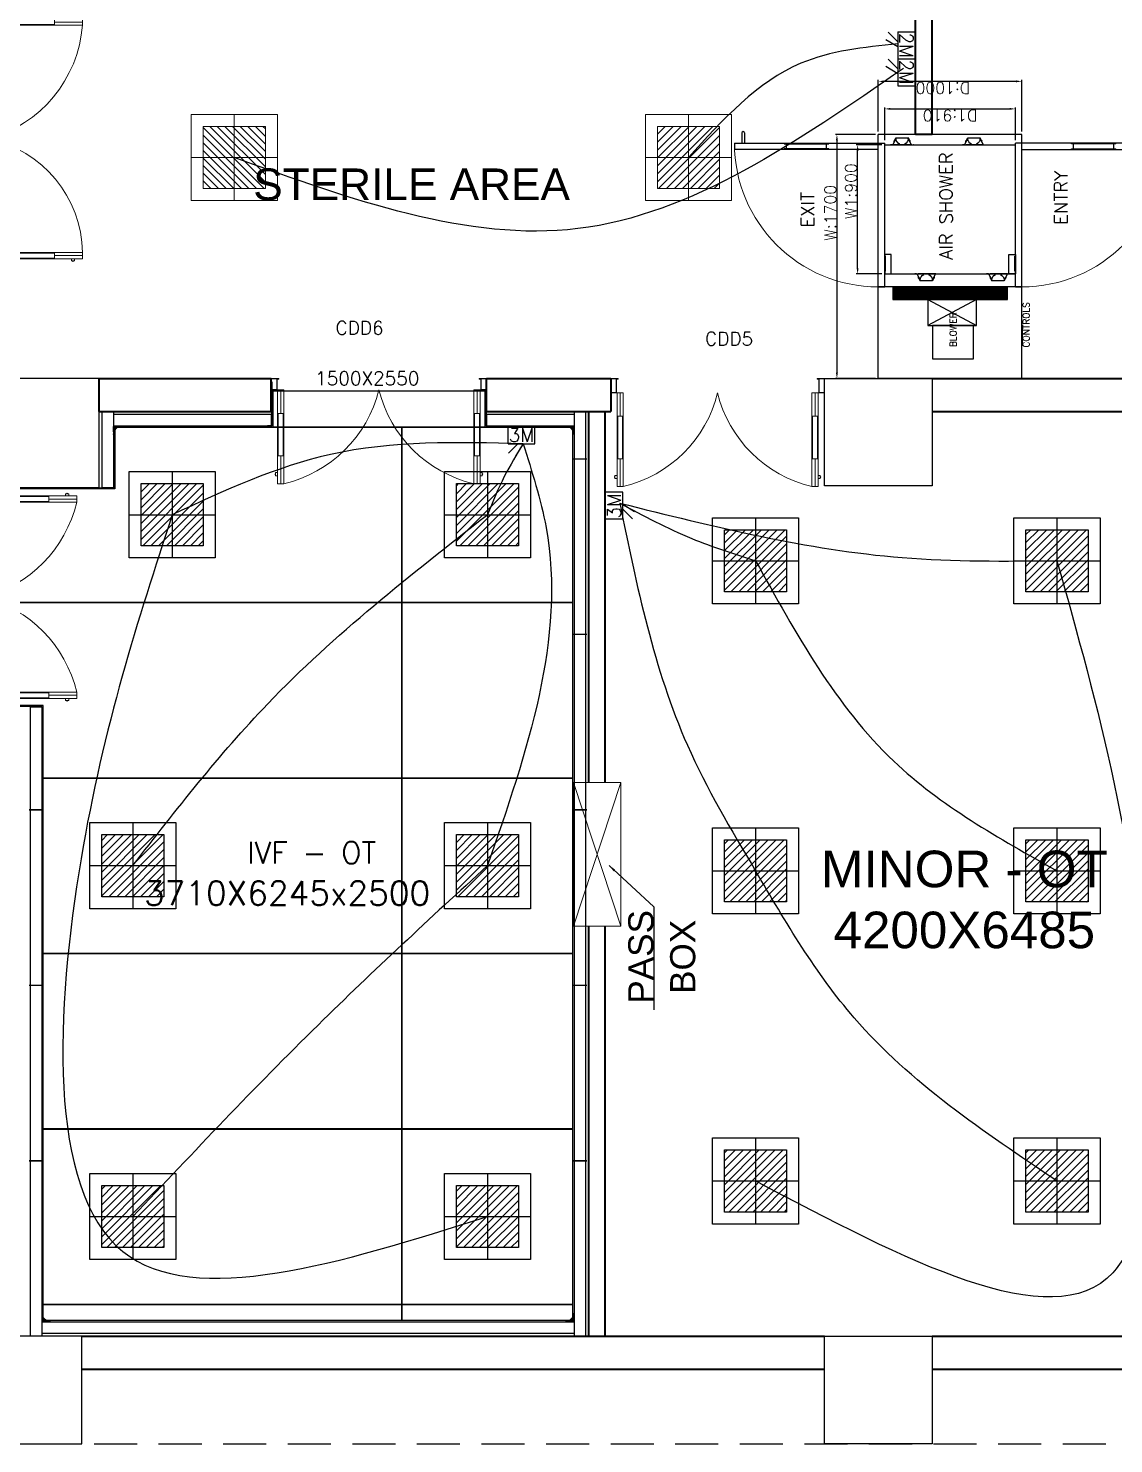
# Model space of a CAD drawing. Extents: x 3550807 to 4078732, y -628171 to -515859.
# Drawn here: x 3613820 to 3621383, y -539154 to -529289 of the extents above; entities that cross this region are included whole.
import ezdxf
from ezdxf.enums import TextEntityAlignment as Align

# ---------------------------------------------------------------- set-up
doc = ezdxf.new("R2010")
doc.units = 0
doc.header["$LTSCALE"] = 6
doc.header["$MEASUREMENT"] = 0
doc.linetypes.add('HIDDEN', pattern=[0.375, 0.25, -0.125])
doc.layers.get('0').update_dxf_attribs({"linetype": 'CONTINUOUS'})
doc.layers.get('Defpoints').update_dxf_attribs({"linetype": 'CONTINUOUS'})
for name, color, linetype, lineweight in [('0 Room description', 6, 'CONTINUOUS', 5), ('0 Room Dimensions', 7, 'CONTINUOUS', 0), ('1200 Door', 144, 'CONTINUOUS', 5), ('Ahlada 50mm Ceiling Panels', 191, 'CONTINUOUS', 0), ('Ahlada Coving', 3, 'CONTINUOUS', 0), ('C-Section', 3, 'CONTINUOUS', 9), ('Double Leaf Door', 4, 'CONTINUOUS', 18), ('ELE-36W EMERGENCY  LED LIGHT', 7, 'CONTINUOUS', 18), ('ELE-36W LED LIGHT', 210, 'CONTINUOUS', 18), ('Partition-80WP', 7, 'CONTINUOUS', 5), ('WALL', 10, 'CONTINUOUS', 35), ('WIN', 151, 'CONTINUOUS', 9)]:
    doc.layers.add(name, color=color, linetype=linetype, lineweight=lineweight)
for name, color, linetype in [('80 mm Wall', 5, 'CONTINUOUS'), ('AIR SHOWER', 7, 'CONTINUOUS'), ('Chajja', 7, 'CONTINUOUS'), ('COL', 5, 'CONTINUOUS'), ('DIM', 7, 'CONTINUOUS'), ('ELE 36W EMERGENCY LIGHT', 5, 'CONTINUOUS'), ('ELE 36W LED LIGHT', 6, 'CONTINUOUS'), ('ELE-2M RAW P.SB', 40, 'CONTINUOUS'), ('ELE-2M UPS P.SB', 3, 'CONTINUOUS'), ('ELE-3M UPS P.SB', 3, 'CONTINUOUS'), ('L -  ANGLE', 3, 'CONTINUOUS')]:
    doc.layers.add(name, color=color, linetype=linetype)
doc.layers.add('ELE-42W EMERGENCY DOWN LIGHT', color=7, linetype='CONTINUOUS', true_color=0x608ec6)
doc.layers.add('ELE-LIGHTING WIRING', color=7, linetype='CONTINUOUS', true_color=0x63d7b6)
doc.styles.add('ARIAL', font='arial.ttf')
doc.styles.add('ROMANS', font='romans.shx')
doc.styles.add('SIMPLEX', font='SIMPLEX')
doc.styles.get("Standard").update_dxf_attribs({"font": 'SIMPLEX'})
doc.dimstyles.new('BIGDFD', dxfattribs={"dimtxt": 8, "dimasz": 4, "dimexe": 1, "dimexo": 2, "dimtad": 1, "dimlfac": 10, "dimtxsty": 'Standard', "dimcen": 2.5, "dimclrd": 5, "dimclre": 3, "dimclrt": 1, "dimadec": 0, "dimazin": 0, "dimtfac": 1, "dimtmove": 0, "dimatfit": 3, "dimfxl": 0, "dimarcsym": 0})
doc.dimstyles.new('BIGDFD$0', dxfattribs={"dimtxt": 8, "dimasz": 4, "dimexe": 1, "dimexo": 2, "dimtad": 1, "dimlfac": 10, "dimtxsty": 'Standard', "dimcen": 2.5, "dimclrd": 5, "dimclre": 3, "dimclrt": 1, "dimadec": 0, "dimazin": 0, "dimtfac": 1, "dimtmove": 0, "dimatfit": 3, "dimfxl": 0, "dimarcsym": 0})
doc.dimstyles.new('TEXT', dxfattribs={"dimscale": 0, "dimtxt": 500, "dimasz": 100, "dimexe": 75, "dimexo": 100, "dimgap": 50, "dimtad": 0, "dimdec": 0, "dimzin": 0, "dimdsep": 46, "dimtxsty": 'ARIAL', "dimblk": 'OBLIQUE', "dimcen": 0.09, "dimdle": 100, "dimclrd": 256, "dimclre": 256, "dimclrt": 6, "dimadec": 0, "dimazin": 0, "dimtfac": 1, "dimtdec": 0, "dimtofl": 0, "dimtmove": 2, "dimatfit": 3, "dimfxl": 0, "dimfrac": 2, "dimtolj": 1, "dimtzin": 0, "dimarcsym": 0})

# ---------------------------------------------------------------- blocks, each defined once
blk = doc.blocks.new('_Oblique')
at = {"color": 0, "linetype": 'ByBlock', "lineweight": -2}
blk.add_line((-0.5, -0.5), (0.5, 0.5), dxfattribs=at)
blk = doc.blocks.new('1500x80')
at = {"layer": 'Double Leaf Door'}
for points in [[(99336.2, -25417.9), (99341.1, -25417.9), (99341.1, -25121.4), (99336.2, -25121.4)], [(99379.8, -25121.4), (99374.8, -25121.4), (99374.8, -25417.9), (99379.8, -25417.9)], [(100704.2, -25121.4), (100709.2, -25121.4), (100709.2, -25417.9), (100704.2, -25417.9)], [(100747.8, -25417.9), (100742.9, -25417.9), (100742.9, -25121.4), (100747.8, -25121.4)]]:
    blk.add_hatch(color=6, dxfattribs=at).paths.add_polyline_path(points)
at = {"layer": 'Double Leaf Door', "color": 8}
for p, q in [((99336.2, -25581.8), (99336.2, -24927.6)), ((99336.2, -24927.6), (99379.8, -24927.6)), ((99358, -25121.4), (99358, -24927.6)), ((99379.8, -24927.6), (99379.8, -25581.8)), ((100747.8, -24927.6), (100704.2, -24927.6)), ((100704.2, -24927.6), (100704.2, -25581.8)), ((100726, -25121.4), (100726, -24927.6)), ((100747.8, -25581.8), (100747.8, -24927.6)), ((99321.8, -24985.1), (99321.8, -25003.1)), ((99336.2, -24983.1), (99323.7, -24983.1)), ((99323.7, -25005), (99336.2, -25005)), ((99336.2, -24983.1), (99336.2, -25005)), ((100747.8, -24983.1), (100760.3, -24983.1)), ((100747.8, -24983.1), (100747.8, -25005)), ((100760.3, -25005), (100747.8, -25005)), ((100762.2, -24985.1), (100762.2, -25003.1)), ((99358, -25581.8), (99358, -25417.9)), ((100726, -25581.8), (100726, -25417.9)), ((99292, -25581.8), (99292, -25661.8)), ((99332.2, -25581.8), (99292, -25581.8)), ((99294, -25583.8), (99294, -25659.8)), ((99330.2, -25583.8), (99294, -25583.8)), ((99330.2, -25658.9), (99330.2, -25583.8)), ((99332.2, -25656.9), (99332.2, -25581.8)), ((99379.8, -25581.8), (99336.2, -25581.8)), ((100704.2, -25581.8), (100747.8, -25581.8)), ((100751.8, -25656.9), (100751.8, -25581.8)), ((100751.8, -25581.8), (100792, -25581.8)), ((100753.8, -25658.9), (100753.8, -25583.8)), ((100753.8, -25583.8), (100790, -25583.8)), ((100790, -25583.8), (100790, -25659.8)), ((100792, -25581.8), (100792, -25661.8)), ((99292, -25661.8), (99332.2, -25661.8)), ((99294, -25659.8), (99332.2, -25659.8)), ((99342.1, -25658.9), (99330.2, -25658.9)), ((99344.1, -25656.9), (99332.2, -25656.9)), ((99332.2, -25659.8), (99342.1, -25659.8)), ((99332.2, -25661.8), (99344.1, -25661.8)), ((99342.1, -25659.8), (99342.1, -25658.9)), ((99344.1, -25661.8), (99344.1, -25656.9)), ((100739.9, -25661.8), (100739.9, -25656.9)), ((100739.9, -25656.9), (100751.8, -25656.9)), ((100751.8, -25661.8), (100739.9, -25661.8)), ((100741.9, -25659.8), (100741.9, -25658.9)), ((100741.9, -25658.9), (100753.8, -25658.9)), ((100751.8, -25659.8), (100741.9, -25659.8)), ((100790, -25659.8), (100751.8, -25659.8)), ((100792, -25661.8), (100751.8, -25661.8))]:
    blk.add_line(p, q, dxfattribs=at)
at = {"layer": 'Double Leaf Door', "color": 6}
for p, q in [((99379.8, -25121.4), (99336.2, -25121.4)), ((99336.2, -25121.4), (99336.2, -25417.9)), ((99341.1, -25417.9), (99341.1, -25121.4)), ((99374.8, -25417.9), (99374.8, -25121.4)), ((99379.8, -25417.9), (99379.8, -25121.4)), ((100704.2, -25417.9), (100704.2, -25121.4)), ((100704.2, -25121.4), (100747.8, -25121.4)), ((100709.2, -25417.9), (100709.2, -25121.4)), ((100742.9, -25417.9), (100742.9, -25121.4)), ((100747.8, -25121.4), (100747.8, -25417.9)), ((99336.2, -25417.9), (99379.8, -25417.9)), ((100747.8, -25417.9), (100704.2, -25417.9))]:
    blk.add_line(p, q, dxfattribs=at)
at = {"layer": 'Double Leaf Door', "color": 6, "ltscale": 100}
for p, q in [((99374.8, -25121.4), (99374.8, -25417.9)), ((100709.2, -25121.4), (100709.2, -25417.9))]:
    blk.add_line(p, q, dxfattribs=at)
at = {"layer": 'Double Leaf Door', "color": 6}
for points in [[(99336.2, -25121.4), (99336.2, -25417.9), (99341.1, -25417.9), (99341.1, -25121.4), (99336.2, -25121.4)], [(99379.8, -25121.4), (99379.8, -25417.9), (99374.8, -25417.9), (99374.8, -25121.4), (99379.8, -25121.4)], [(100704.2, -25121.4), (100704.2, -25417.9), (100709.2, -25417.9), (100709.2, -25121.4), (100704.2, -25121.4)], [(100747.8, -25121.4), (100747.8, -25417.9), (100742.9, -25417.9), (100742.9, -25121.4), (100747.8, -25121.4)]]:
    blk.add_lwpolyline(points, dxfattribs=at)
at = {"layer": 'Double Leaf Door', "ltscale": 5000}
for points in [[(99336.2, -25121.4), (99336.2, -25417.9), (99341.1, -25417.9), (99341.1, -25121.4), (99336.2, -25121.4)], [(100747.8, -25121.4), (100747.8, -25417.9), (100742.9, -25417.9), (100742.9, -25121.4), (100747.8, -25121.4)]]:
    blk.add_lwpolyline(points, dxfattribs=at)
at = {"layer": 'Double Leaf Door', "color": 8}
for centre, radius, start, end in [((99175.8, -25796.3), 892.3, 13.90597, 76.78637), ((100908.2, -25796.3), 892.3, 103.21363, 166.09403), ((99321.8, -24994.1), 3.72, 90, 270), ((99323.7, -24985.1), 1.98, 90, 180), ((99323.7, -25003.1), 1.98, 180, 270), ((100760.3, -24985.1), 1.98, 0, 90), ((100760.3, -25003.1), 1.98, 270, 0), ((100762.2, -24994.1), 3.72, 270, 90)]:
    blk.add_arc(centre, radius, start, end, dxfattribs=at)
blk = doc.blocks.new('1500x2100x100 DD')
at = {"layer": 'Double Leaf Door'}
for points in [[(49.2, 263.9), (54.1, 263.9), (54.1, 560.4), (49.2, 560.4)], [(92.8, 560.4), (87.8, 560.4), (87.8, 263.9), (92.8, 263.9)], [(1407.2, 560.4), (1412.2, 560.4), (1412.2, 263.9), (1407.2, 263.9)], [(1450.8, 263.9), (1445.9, 263.9), (1445.9, 560.4), (1450.8, 560.4)]]:
    blk.add_hatch(color=6, dxfattribs=at).paths.add_polyline_path(points)
at = {"layer": 'Double Leaf Door', "color": 8}
for p, q in [((34.8, 696.7), (34.8, 678.8)), ((49.2, 698.7), (36.7, 698.7)), ((49.2, 100), (49.2, 754.2)), ((49.2, 754.2), (92.8, 754.2)), ((49.2, 698.7), (49.2, 676.8)), ((71, 560.4), (71, 754.2)), ((92.8, 754.2), (92.8, 100)), ((1450.8, 754.2), (1407.2, 754.2)), ((1407.2, 754.2), (1407.2, 100)), ((1429, 560.4), (1429, 754.2)), ((1450.8, 100), (1450.8, 754.2)), ((1450.8, 698.7), (1463.3, 698.7)), ((1450.8, 698.7), (1450.8, 676.8)), ((1465.2, 696.7), (1465.2, 678.8)), ((36.7, 676.8), (49.2, 676.8)), ((1463.3, 676.8), (1450.8, 676.8)), ((71, 100), (71, 263.9)), ((1429, 100), (1429, 263.9)), ((5, 100), (5, 0)), ((45.2, 100), (5, 100)), ((45.2, 5), (45.2, 100)), ((92.8, 100), (49.2, 100)), ((1407.2, 100), (1450.8, 100)), ((1454.8, 5), (1454.8, 100)), ((1454.8, 100), (1495, 100)), ((1495, 100), (1495, 0)), ((5, 0), (45.2, 0)), ((7, 98), (7, 2)), ((43.2, 98), (7, 98)), ((7, 2), (45.2, 2)), ((43.2, 3), (43.2, 98)), ((55.1, 3), (43.2, 3)), ((57.1, 5), (45.2, 5)), ((45.2, 2), (55.1, 2)), ((45.2, 0), (57.1, 0)), ((55.1, 2), (55.1, 3)), ((57.1, 0), (57.1, 5)), ((1442.9, 0), (1442.9, 5)), ((1442.9, 5), (1454.8, 5)), ((1454.8, 0), (1442.9, 0)), ((1444.9, 2), (1444.9, 3)), ((1444.9, 3), (1456.8, 3)), ((1454.8, 2), (1444.9, 2)), ((1493, 2), (1454.8, 2)), ((1495, 0), (1454.8, 0)), ((1456.8, 3), (1456.8, 98)), ((1456.8, 98), (1493, 98)), ((1493, 98), (1493, 2))]:
    blk.add_line(p, q, dxfattribs=at)
at = {"layer": 'Double Leaf Door', "color": 6}
for p, q in [((92.8, 560.4), (49.2, 560.4)), ((49.2, 560.4), (49.2, 263.9)), ((54.1, 263.9), (54.1, 560.4)), ((87.8, 263.9), (87.8, 560.4)), ((92.8, 263.9), (92.8, 560.4)), ((1407.2, 263.9), (1407.2, 560.4)), ((1407.2, 560.4), (1450.8, 560.4)), ((1412.2, 263.9), (1412.2, 560.4)), ((1445.9, 263.9), (1445.9, 560.4)), ((1450.8, 560.4), (1450.8, 263.9)), ((49.2, 263.9), (92.8, 263.9)), ((1450.8, 263.9), (1407.2, 263.9))]:
    blk.add_line(p, q, dxfattribs=at)
at = {"layer": 'Double Leaf Door', "color": 6, "ltscale": 100}
for p, q in [((87.8, 560.4), (87.8, 263.9)), ((1412.2, 560.4), (1412.2, 263.9))]:
    blk.add_line(p, q, dxfattribs=at)
at = {"layer": 'Double Leaf Door', "color": 6}
for points in [[(49.2, 560.4), (49.2, 263.9), (54.1, 263.9), (54.1, 560.4), (49.2, 560.4)], [(92.8, 560.4), (92.8, 263.9), (87.8, 263.9), (87.8, 560.4), (92.8, 560.4)], [(1407.2, 560.4), (1407.2, 263.9), (1412.2, 263.9), (1412.2, 560.4), (1407.2, 560.4)], [(1450.8, 560.4), (1450.8, 263.9), (1445.9, 263.9), (1445.9, 560.4), (1450.8, 560.4)]]:
    blk.add_lwpolyline(points, dxfattribs=at)
at = {"layer": 'Double Leaf Door', "ltscale": 5000}
for points in [[(49.2, 560.4), (49.2, 263.9), (54.1, 263.9), (54.1, 560.4), (49.2, 560.4)], [(1450.8, 560.4), (1450.8, 263.9), (1445.9, 263.9), (1445.9, 560.4), (1450.8, 560.4)]]:
    blk.add_lwpolyline(points, dxfattribs=at)
at = {"layer": 'Double Leaf Door', "color": 8}
for centre, radius, start, end in [((34.8, 687.7), 3.72, 90, 270), ((36.7, 696.7), 1.98, 90, 180), ((-111.3, -108), 886, 13.57447, 76.68363), ((1611.3, -108), 886, 103.31637, 166.42553), ((1463.3, 696.7), 1.98, 0, 90), ((1465.2, 687.7), 3.72, 270, 90), ((36.7, 678.8), 1.98, 180, 270), ((1463.3, 678.8), 1.98, 270, 0)]:
    blk.add_arc(centre, radius, start, end, dxfattribs=at)
blk = doc.blocks.new('1800x100')
at = {"layer": 'Double Leaf Door'}
for points in [[(101627.9, -31394.5), (101632.8, -31394.5), (101632.8, -31098), (101627.9, -31098)], [(101671.5, -31098), (101666.6, -31098), (101666.6, -31394.5), (101671.5, -31394.5)], [(103255.9, -31098), (103260.9, -31098), (103260.9, -31394.5), (103255.9, -31394.5)], [(103299.6, -31394.5), (103294.6, -31394.5), (103294.6, -31098), (103299.6, -31098)]]:
    blk.add_hatch(color=6, dxfattribs=at).paths.add_polyline_path(points)
at = {"layer": 'Double Leaf Door', "color": 8}
for p, q in [((101613.5, -30961.8), (101613.5, -30979.7)), ((101627.9, -30959.8), (101615.5, -30959.8)), ((101627.9, -31558.5), (101627.9, -30904.2)), ((101627.9, -30904.2), (101671.5, -30904.2)), ((101627.9, -30959.8), (101627.9, -30981.7)), ((101649.7, -31098), (101649.7, -30904.2)), ((101671.5, -30904.2), (101671.5, -31558.5)), ((103299.6, -30904.2), (103255.9, -30904.2)), ((103255.9, -30904.2), (103255.9, -31558.5)), ((103277.8, -31098), (103277.8, -30904.2)), ((103299.6, -31558.5), (103299.6, -30904.2)), ((103299.6, -30959.8), (103312, -30959.8)), ((103299.6, -30959.8), (103299.6, -30981.7)), ((103314, -30961.8), (103314, -30979.7)), ((101615.5, -30981.7), (101627.9, -30981.7)), ((103312, -30981.7), (103299.6, -30981.7)), ((101649.7, -31558.5), (101649.7, -31394.5)), ((103277.8, -31558.5), (103277.8, -31394.5)), ((101583.7, -31558.5), (101583.7, -31658.5)), ((101623.9, -31558.5), (101583.7, -31558.5)), ((101585.7, -31560.5), (101585.7, -31656.5)), ((101621.9, -31560.5), (101585.7, -31560.5)), ((101621.9, -31655.5), (101621.9, -31560.5)), ((101623.9, -31653.5), (101623.9, -31558.5)), ((101671.5, -31558.5), (101627.9, -31558.5)), ((103255.9, -31558.5), (103299.6, -31558.5)), ((103303.6, -31653.5), (103303.6, -31558.5)), ((103303.6, -31558.5), (103343.7, -31558.5)), ((103305.5, -31655.5), (103305.5, -31560.5)), ((103305.5, -31560.5), (103341.8, -31560.5)), ((103341.8, -31560.5), (103341.8, -31656.5)), ((103343.7, -31558.5), (103343.7, -31658.5)), ((101583.7, -31658.5), (101623.9, -31658.5)), ((101585.7, -31656.5), (101623.9, -31656.5)), ((101633.8, -31655.5), (101621.9, -31655.5)), ((101635.8, -31653.5), (101623.9, -31653.5)), ((101623.9, -31656.5), (101633.8, -31656.5)), ((101623.9, -31658.5), (101635.8, -31658.5)), ((101633.8, -31656.5), (101633.8, -31655.5)), ((101635.8, -31658.5), (101635.8, -31653.5)), ((103291.6, -31658.5), (103291.6, -31653.5)), ((103291.6, -31653.5), (103303.6, -31653.5)), ((103303.6, -31658.5), (103291.6, -31658.5)), ((103293.6, -31656.5), (103293.6, -31655.5)), ((103293.6, -31655.5), (103305.5, -31655.5)), ((103303.6, -31656.5), (103293.6, -31656.5)), ((103341.8, -31656.5), (103303.6, -31656.5)), ((103343.7, -31658.5), (103303.6, -31658.5))]:
    blk.add_line(p, q, dxfattribs=at)
at = {"layer": 'Double Leaf Door', "color": 6}
for p, q in [((101671.5, -31098), (101627.9, -31098)), ((101627.9, -31098), (101627.9, -31394.5)), ((101632.8, -31394.5), (101632.8, -31098)), ((101666.6, -31394.5), (101666.6, -31098)), ((101671.5, -31394.5), (101671.5, -31098)), ((103255.9, -31394.5), (103255.9, -31098)), ((103255.9, -31098), (103299.6, -31098)), ((103260.9, -31394.5), (103260.9, -31098)), ((103294.6, -31394.5), (103294.6, -31098)), ((103299.6, -31098), (103299.6, -31394.5)), ((101627.9, -31394.5), (101671.5, -31394.5)), ((103299.6, -31394.5), (103255.9, -31394.5))]:
    blk.add_line(p, q, dxfattribs=at)
at = {"layer": 'Double Leaf Door', "color": 6, "ltscale": 100}
for p, q in [((101666.6, -31098), (101666.6, -31394.5)), ((103260.9, -31098), (103260.9, -31394.5))]:
    blk.add_line(p, q, dxfattribs=at)
at = {"layer": 'Double Leaf Door', "color": 6}
for points in [[(101627.9, -31098), (101627.9, -31394.5), (101632.8, -31394.5), (101632.8, -31098), (101627.9, -31098)], [(101671.5, -31098), (101671.5, -31394.5), (101666.6, -31394.5), (101666.6, -31098), (101671.5, -31098)], [(103255.9, -31098), (103255.9, -31394.5), (103260.9, -31394.5), (103260.9, -31098), (103255.9, -31098)], [(103299.6, -31098), (103299.6, -31394.5), (103294.6, -31394.5), (103294.6, -31098), (103299.6, -31098)]]:
    blk.add_lwpolyline(points, dxfattribs=at)
at = {"layer": 'Double Leaf Door', "ltscale": 5000}
for points in [[(101627.9, -31098), (101627.9, -31394.5), (101632.8, -31394.5), (101632.8, -31098), (101627.9, -31098)], [(103299.6, -31098), (103299.6, -31394.5), (103294.6, -31394.5), (103294.6, -31098), (103299.6, -31098)]]:
    blk.add_lwpolyline(points, dxfattribs=at)
at = {"layer": 'Double Leaf Door', "color": 8}
for centre, radius, start, end in [((101613.5, -30970.7), 3.72, 90, 270), ((101615.5, -30961.8), 1.98, 90, 180), ((101601.6, -31795.7), 894.2, 15.3848, 85.51147), ((103268.8, -31726.5), 822.4, 90.89566, 168.20807), ((103312, -30961.8), 1.98, 0, 90), ((103314, -30970.7), 3.72, 270, 90), ((101615.5, -30979.7), 1.98, 180, 270), ((103312, -30979.7), 1.98, 270, 0)]:
    blk.add_arc(centre, radius, start, end, dxfattribs=at)
blk = doc.blocks.new('A010004 Mezz.F. Layout Plan$0$b & c')
at = {"layer": 'Ahlada Coving', "color": 3}
for p, q in [((-4.1, 40.9), (-5.7, 42.5)), ((-2.7, 7.8), (-3.7, 7.8)), ((-3.7, 7.8), (-2.7, 6)), ((4.9, 15.3), (-2.7, 7.8)), ((-2.7, 6), (5.7, 14.4)), ((8.7, 11.4), (0.3, 3)), ((0.3, 3), (2.1, 2)), ((2.1, 3), (9.7, 10.6)), ((2.1, 2), (2.1, 3)), ((36.9, 0), (35.3, 1.6))]:
    blk.add_line(p, q, dxfattribs=at)
blk.add_lwpolyline([(-5.7, 30.7), (-5.7, 5.7), (0, 0), (25, 0), (22.8, 1.5), (13.2, 1.5), (3.6, 4.5), (3.6, 1.5), (0.6, 1.5), (-4.2, 6.3), (-4.2, 9.3), (-1.2, 9.3), (-4.2, 18.9), (-4.2, 28.4), (-5.7, 30.7)], dxfattribs=at)
for radius, start, end in [(44, 181.95475, 220.59761), (42.5, 184.1661, 265.90598), (44, 222.22858, 227.77458), (44, 229.40556, 268.11195)]:
    blk.add_arc((38.3, 44), radius, start, end, dxfattribs=at)
blk = doc.blocks.new('C-Section 30x51x30')
at = {"layer": 'C-Section', "ltscale": 0.1}
for p, q in [((-2169653.9, 1002325.3), (-2169652.9, 1002325.3)), ((-2169653.9, 1002294.3), (-2169653.9, 1002325.3)), ((-2168748.9, 1002294.3), (-2169653.9, 1002294.3)), ((-2169652.9, 1002325.3), (-2169652.9, 1002295.3)), ((-2169652.9, 1002295.3), (-2168749.9, 1002295.3)), ((-2168749.9, 1002295.3), (-2168749.9, 1002325.3)), ((-2168749.9, 1002325.3), (-2168748.9, 1002325.3)), ((-2168748.9, 1002325.3), (-2168748.9, 1002294.3))]:
    blk.add_line(p, q, dxfattribs=at)
blk = doc.blocks.new('C SECTION')
at = {"layer": 'C-Section'}
for p, q in [((3564373.2, -608564.1), (3564778.2, -608564.1)), ((3564373.2, -608564.1), (3564373.2, -608595.1)), ((3564374.2, -608565.1), (3564777.2, -608565.1)), ((3564374.2, -608565.1), (3564374.2, -608595.1)), ((3564777.2, -608565.1), (3564777.2, -608595.1)), ((3564778.2, -608564.1), (3564778.2, -608595.1)), ((3564373.2, -608595.1), (3564374.2, -608595.1)), ((3564777.2, -608595.1), (3564778.2, -608595.1))]:
    blk.add_line(p, q, dxfattribs=at)
blk = doc.blocks.new('L- ANGLE')
at = {"layer": 'L -  ANGLE'}
for p, q in [((3565752, -606801.2), (3565752, -607110)), ((3565752, -606801.2), (3565753, -606801.2)), ((3565753, -606801.2), (3565753, -607111)), ((3565752, -607110), (3565723, -607110)), ((3565723, -607110), (3565723, -607111)), ((3565753, -607111), (3565723, -607111))]:
    blk.add_line(p, q, dxfattribs=at)
blk = doc.blocks.new('*D24')
at = {"layer": 'AIR SHOWER', "color": 3, "lineweight": -2, "transparency": 16777216}
for p, q in [((72.76, 197.74), (72.76, 215.65)), ((162.76, 197.74), (162.76, 215.65))]:
    blk.add_line(p, q, dxfattribs=at)
at = {"layer": 'AIR SHOWER', "color": 5, "lineweight": -2, "transparency": 16777216}
blk.add_line((76.76, 214.65), (158.76, 214.65), dxfattribs=at)
at = {"layer": 'AIR SHOWER', "color": 5, "linetype": 'ByBlock', "transparency": 16777216}
for points in [[(76.76, 215.31), (76.76, 213.98), (72.76, 214.65)], [(158.76, 213.98), (158.76, 215.31), (162.76, 214.65)]]:
    blk.add_solid(points, dxfattribs=at)
at = {"layer": 'Defpoints', "color": 0, "linetype": 'ByBlock', "transparency": 16777216}
for p in [(162.76, 214.65), (72.76, 195.74), (162.76, 195.74)]:
    blk.add_point(p, dxfattribs=at)
at = {"layer": 'AIR SHOWER', "color": 1, "linetype": 'ByBlock', "transparency": 16777216, "insert": (130.44, 219.27), "char_height": 8, "attachment_point": 5}
blk.add_mtext('W1:900', dxfattribs=at)
blk = doc.blocks.new('*D25')
at = {"layer": 'AIR SHOWER', "color": 3, "lineweight": -2, "transparency": 16777216}
for p, q in [((0, 202.24), (0, 230.07)), ((170, 202.24), (170, 230.07))]:
    blk.add_line(p, q, dxfattribs=at)
at = {"layer": 'AIR SHOWER', "color": 5, "lineweight": -2, "transparency": 16777216}
blk.add_line((166, 229.07), (4, 229.07), dxfattribs=at)
at = {"layer": 'AIR SHOWER', "color": 5, "linetype": 'ByBlock', "transparency": 16777216}
for points in [[(4, 229.74), (4, 228.4), (0, 229.07)], [(166, 228.4), (166, 229.74), (170, 229.07)]]:
    blk.add_solid(points, dxfattribs=at)
at = {"layer": 'Defpoints', "color": 0, "linetype": 'ByBlock', "transparency": 16777216}
for p in [(0, 229.07), (0, 200.24), (170, 200.24)]:
    blk.add_point(p, dxfattribs=at)
at = {"layer": 'AIR SHOWER', "color": 1, "linetype": 'ByBlock', "transparency": 16777216, "insert": (115.34, 233.7), "char_height": 8, "attachment_point": 5}
blk.add_mtext('W:1700', dxfattribs=at)
blk = doc.blocks.new('nolllw new')
for p, q in [((-138.6, 13.9), (-138.1, 15.3)), ((-124.2, 15.9), (-137.1, 15.9)), ((-123.3, 15.4), (-107, -15.4)), ((-112.6, 13.9), (-2.6, 13.9)), ((8.1, 15.4), (-8.1, -15.4)), ((9, 15.9), (22, 15.9)), ((23.4, 13.9), (22.7, 15.9)), ((23.4, 13.9), (22.9, 15.3)), ((-100.3, -15.9), (-106.1, -15.9)), ((-14.9, -15.9), (-9, -15.9))]:
    blk.add_line(p, q)
at = {"color": 19}
for p, q in [((-124.2, 15.9), (-57.6, 15.9)), ((9, 15.9), (-57.6, 15.9)), ((-100.1, -34.1), (-15, -34.1))]:
    blk.add_line(p, q, dxfattribs=at)
at = {"color": 1}
for p, q in [((-74.6, 14.6), (-74.6, 10.7)), ((-40.6, 14.6), (-40.6, 10.7)), ((-100, -26.8), (-100, -34.1)), ((-15.1, -26.8), (-15.1, -34.1))]:
    blk.add_line(p, q, dxfattribs=at)
at = {"color": 3}
for p, q in [((-112.9, -4.5), (-112.9, -13.1)), ((-109.6, -16.1), (-109.9, -16.1)), ((-108.7, -16.7), (-100.8, -33.8)), ((-100.3, -34.1), (-100.1, -34.1)), ((-14.8, -34.1), (-15, -34.1)), ((-6.5, -16.7), (-14.4, -33.8)), ((-5.6, -16.1), (-5.3, -16.1)), ((-2.3, -4.5), (-2.3, -13.1))]:
    blk.add_line(p, q, dxfattribs=at)
for centre, radius, start, end in [((-137.1, 14.9), 1, 90, 159.38096), ((-124.2, 14.9), 1, 27.85965, 90), ((9, 14.9), 1, 90, 152.14035), ((22, 14.9), 1, 20.61904, 90), ((-106.1, -14.9), 1, 207.85965, 270), ((-100.3, -14.9), 1, 270, 343.32611), ((-60.8, -26.8), 40.2, 161.52124, 163.32611), ((-54.4, -26.8), 40.2, 16.67389, 18.47876), ((-14.9, -14.9), 1, 196.67389, 270), ((-9, -14.9), 1, 270, 332.14035)]:
    blk.add_arc(centre, radius, start, end)
at = {"color": 1}
for centre, radius, start, end in [((-60.8, -26.8), 39.2, 111.58911, 180), ((-75.6, 10.7), 1, 291.58911, 0), ((-74.2, 14.5), 0.396, 106.69839, 167.52754), ((-41, 14.5), 0.396, 12.47246, 73.30161), ((-39.6, 10.7), 1, 180, 248.41089), ((-54.4, -26.8), 39.2, 0, 68.41089)]:
    blk.add_arc(centre, radius, start, end, dxfattribs=at)
at = {"color": 3}
for centre, radius, start, end in [((-109.9, -13.1), 3, 180, 270), ((-109.6, -17.1), 1, 24.7129, 90), ((-100.3, -33.6), 0.5, 204.7129, 270), ((-14.8, -33.6), 0.5, 270, 335.2871), ((-5.6, -17.1), 1, 90, 155.2871), ((-5.3, -13.1), 3, 270, 0)]:
    blk.add_arc(centre, radius, start, end, dxfattribs=at)
blk = doc.blocks.new('*D26')
at = {"layer": 'AIR SHOWER', "color": 3, "lineweight": -2, "transparency": 16777216}
for p, q in [((172, 200.24), (208.02, 200.24)), ((172, 100.24), (208.02, 100.24))]:
    blk.add_line(p, q, dxfattribs=at)
at = {"layer": 'AIR SHOWER', "color": 5, "lineweight": -2, "transparency": 16777216}
blk.add_line((207.02, 104.24), (207.02, 196.24), dxfattribs=at)
at = {"layer": 'AIR SHOWER', "color": 5, "linetype": 'ByBlock', "transparency": 16777216}
for points in [[(207.68, 196.24), (206.35, 196.24), (207.02, 200.24)], [(206.35, 104.24), (207.68, 104.24), (207.02, 100.24)]]:
    blk.add_solid(points, dxfattribs=at)
at = {"layer": 'Defpoints', "color": 0, "linetype": 'ByBlock', "transparency": 16777216}
for p in [(170, 200.24), (207.02, 200.24), (170, 100.24)]:
    blk.add_point(p, dxfattribs=at)
at = {"layer": 'AIR SHOWER', "color": 1, "linetype": 'ByBlock', "transparency": 16777216, "insert": (202.39, 155.27), "char_height": 8, "attachment_point": 5, "rotation": 90}
blk.add_mtext('D:1000', dxfattribs=at)
blk = doc.blocks.new('*D27')
at = {"layer": 'AIR SHOWER', "color": 3, "lineweight": -2, "transparency": 16777216}
for p, q in [((166, 195.74), (188.83, 195.74)), ((166, 104.74), (188.83, 104.74))]:
    blk.add_line(p, q, dxfattribs=at)
at = {"layer": 'AIR SHOWER', "color": 5, "lineweight": -2, "transparency": 16777216}
blk.add_line((187.83, 191.74), (187.83, 108.74), dxfattribs=at)
at = {"layer": 'AIR SHOWER', "color": 5, "linetype": 'ByBlock', "transparency": 16777216}
for points in [[(188.5, 191.74), (187.17, 191.74), (187.83, 195.74)], [(187.17, 108.74), (188.5, 108.74), (187.83, 104.74)]]:
    blk.add_solid(points, dxfattribs=at)
at = {"layer": 'Defpoints', "color": 0, "linetype": 'ByBlock', "transparency": 16777216}
for p in [(164, 195.74), (164, 104.74), (187.83, 104.74)]:
    blk.add_point(p, dxfattribs=at)
at = {"layer": 'AIR SHOWER', "color": 1, "linetype": 'ByBlock', "transparency": 16777216, "insert": (183.21, 150.24), "char_height": 8, "attachment_point": 5, "rotation": 90}
blk.add_mtext('D1:910', dxfattribs=at)
blk = doc.blocks.new('light300x600')
at = {"layer": 'ELE-36W LED LIGHT', "lineweight": 0}
for p, q in [((918214.7, -78407.4), (918214.7, -79007.4)), ((918814.7, -78407.4), (918214.7, -78407.4)), ((918514.7, -78407.4), (918514.7, -79007.4)), ((918814.7, -79007.4), (918814.7, -78407.4)), ((918298.3, -78491.3), (918298.6, -78491)), ((918298.3, -78544.3), (918351.6, -78491)), ((918298.3, -78597.3), (918404.7, -78491)), ((918298.3, -78650.4), (918457.7, -78491)), ((918298.3, -78703.4), (918510.7, -78491)), ((918298.3, -78756.4), (918563.8, -78491)), ((918298.3, -78809.5), (918616.8, -78491)), ((918298.3, -78862.5), (918669.8, -78491)), ((918298.3, -78915.5), (918722.9, -78491)), ((918298.3, -78491), (918298.3, -78923.7)), ((918731.1, -78491), (918298.3, -78491)), ((918731.1, -78923.7), (918731.1, -78491)), ((918343.2, -78923.7), (918731.1, -78535.8)), ((918396.2, -78923.7), (918731.1, -78588.8)), ((918214.7, -78707.4), (918814.7, -78707.4)), ((918449.2, -78923.7), (918731.1, -78641.9)), ((918502.3, -78923.7), (918731.1, -78694.9)), ((918555.3, -78923.7), (918731.1, -78747.9)), ((918608.3, -78923.7), (918731.1, -78801)), ((918661.3, -78923.7), (918731.1, -78854)), ((918714.4, -78923.7), (918731.1, -78907)), ((918214.7, -79007.4), (918814.7, -79007.4)), ((918298.3, -78923.7), (918731.1, -78923.7))]:
    blk.add_line(p, q, dxfattribs=at)
blk = doc.blocks.new('ELE.EMERGENCY 40W LED LIGHT')
at = {"layer": 'ELE-36W EMERGENCY  LED LIGHT'}
h = blk.add_hatch(dxfattribs=at)
h.set_pattern_fill('ANSI31', color=5, scale=300, style=0)
h.paths.add_polyline_path([(-207.7, -207.7), (-207.7, 207.7), (207.7, 207.7), (207.7, -207.7)])
for p, q in [((0, 288), (0, -288)), ((-288, 0), (288, 0))]:
    blk.add_line(p, q, dxfattribs=at)
for points in [[(-288, -288), (-288, 288), (288, 288), (288, -288)], [(-207.7, -207.7), (-207.7, 207.7), (207.7, 207.7), (207.7, -207.7)]]:
    blk.add_lwpolyline(points, close=True, dxfattribs=at)
blk = doc.blocks.new('2M SB')
at = {"layer": 'ELE-2M RAW P.SB'}
for p, q in [((-134, 160), (-69, 265)), ((-240, 160), (-240, 0)), ((0, 160), (-240, 160)), ((-88, 160), (-3, 245)), ((0, 160), (0, 0))]:
    blk.add_line(p, q, dxfattribs=at)
blk.add_text('2M', height=120, rotation=180, dxfattribs=at).set_placement((-6, 143))
blk = doc.blocks.new('2M UPS SB')
at = {"layer": 'ELE-2M UPS P.SB', "color": 3}
for p, q in [((-134, 160), (-69, 265)), ((-240, 160), (-240, 0)), ((0, 160), (-240, 160)), ((-88, 160), (-3, 245)), ((0, 160), (0, 0))]:
    blk.add_line(p, q, dxfattribs=at)
blk.add_text('2M', height=120, rotation=180, dxfattribs=at).set_placement((-6, 143))
blk = doc.blocks.new('54W EME')
at = {"layer": 'ELE-42W EMERGENCY DOWN LIGHT'}
h = blk.add_hatch(dxfattribs=at)
h.set_pattern_fill('ANSI31', color=8, scale=312.5, style=0)
h.paths.add_polyline_path([(-216.4, -216.4), (-216.4, 216.4), (216.4, 216.4), (216.4, -216.4)])
for p, q in [((0, 300), (0, -300)), ((-300, 0), (300, 0))]:
    blk.add_line(p, q, dxfattribs=at)
for points in [[(-300, -300), (-300, 300), (300, 300), (300, -300)], [(-216.4, -216.4), (-216.4, 216.4), (216.4, 216.4), (216.4, -216.4)]]:
    blk.add_lwpolyline(points, close=True, dxfattribs=at)
blk = doc.blocks.new('3M UPS SB')
at = {"layer": 'ELE-3M UPS P.SB', "color": 3}
for p, q in [((-134, 160), (-69, 265)), ((-240, 160), (-240, 0)), ((0, 160), (-240, 160)), ((-88, 160), (-3, 245)), ((0, 160), (0, 0))]:
    blk.add_line(p, q, dxfattribs=at)
blk.add_text('3M', height=120, rotation=180, dxfattribs=at).set_placement((-6, 143))
blk = doc.blocks.new('AIR SHOWER')
at = {"layer": 'AIR SHOWER'}
h = blk.add_hatch(dxfattribs=at)
h.set_pattern_fill('ANSI37', color=8, scale=0.24, angle=180, style=0)
h.set_pattern_definition([(45, (-36516.70436, 5170.6153), (-0.538815367, 0.538815367), []), (135, (-36516.70436, 5170.6153), (-0.538815367, -0.538815367), [])])
h.paths.add_polyline_path([(63.7649, 110.1138), (54.9235, 110.1138), (54.9235, 189.8012), (63.7649, 189.8012)])
h = blk.add_hatch(dxfattribs=at)
h.set_pattern_fill('ANSI37', color=8, scale=0.24, angle=180, style=0)
h.set_pattern_definition([(45, (-52704.6564, 3586.6221), (-0.538815367, 0.538815367), []), (135, (-52704.6564, 3586.6221), (-0.538815367, -0.538815367), [])])
h.paths.add_polyline_path([(54.9235, 189.5272), (63.7649, 189.5272), (63.7649, 182.3028), (54.9235, 182.3028)])
at = {"layer": 'AIR SHOWER', "color": 8}
for p, q in [((159.5, 200.2351), (159.5, 300.4701)), ((164, 300.4701), (159.5, 300.4701)), ((164, 300.4701), (164, 200.2351)), ((171.05, 295.4201), (164, 295.4201)), ((171.05, 293.5201), (164, 293.5201)), ((159.5, 265.8021), (160.1, 265.8021)), ((160.1, 234.8021), (160.1, 265.8021)), ((160.1, 264.3021), (163.4, 264.3021)), ((163.4, 265.8021), (163.4, 234.8021)), ((163.4, 265.8021), (164, 265.8021)), ((159.5, 234.8021), (160.1, 234.8021)), ((160.1, 236.3021), (163.4, 236.3021)), ((163.4, 234.8021), (164, 234.8021)), ((0, 100.2351), (0, 200.2351)), ((0, 200.2351), (170, 200.2351)), ((63.7649, 200.2351), (63.7649, 195.7351)), ((63.7649, 100.2351), (63.7649, 200.2351)), ((164, 200.2351), (164, 195.7351)), ((170, 100.2351), (170, 200.2351)), ((170, 100.2351), (170, 200.2351)), ((63.7649, 195.7351), (164, 195.7351)), ((72.7649, 195.7351), (164, 195.7351)), ((72.7649, 195.7351), (72.7649, 104.7351)), ((162.7649, 195.7351), (162.7649, 104.7351)), ((162.7649, 195.7351), (162.7649, 104.7351)), ((54.9235, 165.7555), (36.841, 131.8309)), ((54.9235, 131.8309), (36.841, 165.7555)), ((0, 100.2351), (170, 100.2351)), ((63.7649, 104.7351), (164, 104.7351)), ((63.7649, 104.7351), (63.7649, 100.2351)), ((159.5, 100.2351), (159.5, 0)), ((164, 100.2351), (164, 104.7351)), ((164, 0), (164, 100.2351)), ((159.5, 65.6681), (160.1, 65.6681)), ((160.1, 65.6681), (160.1, 34.6681)), ((160.1, 64.1681), (163.4, 64.1681)), ((163.4, 34.6681), (163.4, 65.6681)), ((163.4, 65.6681), (164, 65.6681)), ((159.5, 34.6681), (160.1, 34.6681)), ((160.1, 36.1681), (163.4, 36.1681)), ((163.4, 34.6681), (164, 34.6681)), ((164, 0), (159.5, 0)), ((171.05, 6.95), (164, 6.95)), ((171.05, 5.05), (164, 5.05))]:
    blk.add_line(p, q, dxfattribs=at)
for points in [[(63.7649, 190.0987), (54.9235, 190.0987), (54.9235, 110.1138), (63.7649, 110.1138)], [(86.4277, 195.7351), (72.7649, 195.7351), (72.7649, 191.2865), (86.4277, 191.2865)], [(74.6432, 195.334), (85.2425, 195.334), (85.2425, 195.7351), (74.6432, 195.7351)], [(36.841, 162.4912), (13.6037, 162.4912), (13.6037, 133.8537), (36.841, 133.8537)], [(54.9235, 165.7555), (36.841, 165.7555), (36.841, 131.8309), (54.9235, 131.8309)], [(86.4277, 104.7351), (72.7649, 104.7351), (72.7649, 109.1836), (86.4277, 109.1836)], [(22.7846, 100.2351), (32.79, 100.2351), (32.79, 100.2351), (22.7846, 100.2351)], [(22.7846, 100.2351), (34.2228, 100.2351), (34.2228, 99.8821), (22.7846, 99.8821)], [(38.3459, 100.2351), (39.8996, 100.2351), (39.8996, 99.8823), (38.3459, 99.8823)], [(74.6432, 105.1361), (85.2425, 105.1361), (85.2425, 104.7351), (74.6432, 104.7351)]]:
    blk.add_lwpolyline(points, close=True, dxfattribs=at)
at = {"layer": 'AIR SHOWER', "color": 8, "lineweight": 0}
for centre, start, end in [((164, 200.2351), 90, 180), ((164, 100.2351), 180, 270)]:
    blk.add_arc(centre, 100.2351, start, end, dxfattribs=at)
at = {"layer": 'AIR SHOWER', "color": 8}
for centre in [(171.05, 294.4701), (171.05, 6)]:
    blk.add_arc(centre, 0.95, 270, 90, dxfattribs=at)
at = {"layer": 'AIR SHOWER', "color": 8, "xscale": -0.1, "yscale": 0.1, "zscale": 0.1}
for p, rotation in [((164.3039, 177.8504), 89.99999999999997), ((71.3723, 172.6198), 269.9999999999856), ((164.3039, 127.8504), 89.99999999999997), ((71.3723, 122.6198), 269.9999999999856)]:
    blk.add_blockref('nolllw new', p, dxfattribs=dict(at, rotation=rotation))
at = {"layer": 'AIR SHOWER', "color": 8}
for s, height, p in [('EXIT', 9.14932, (105.2922, 244.8428)), ('BLOWER', 4.57466, (21.8029, 145.8279)), ('AIR SHOWER', 9.14932, (82.7486, 148.4504)), ('CONTROLS', 4.57466, (21.5589, 94.8755)), ('ENTRY', 9.14932, (107.2005, 68.4017))]:
    blk.add_text(s, height=height, dxfattribs=at).set_placement(p)
for base, p1, p2, angle, text, dimstyle, picture, middle in [((0, 229.071), (170, 200.2351), (0, 200.2351), 180, 'W:1700', 'BIGDFD', '*D25', (115.3408, 229.071)), ((162.7649, 214.648), (72.7649, 195.7351), (162.7649, 195.7351), 180, 'W1:900', 'BIGDFD', '*D24', (130.4357, 214.648)), ((207.0183, 200.2351), (170, 100.2351), (170, 200.2351), 90, 'D:<>', 'BIGDFD$0', '*D26', (207.0183, 155.2726))]:
    dim = blk.add_linear_dim(base=base, p1=p1, p2=p2, angle=angle, text=text, dimstyle=dimstyle, dxfattribs=at)
    dim.commit()
    dim.dimension.update_dxf_attribs({"geometry": picture, "text_midpoint": middle, "dimtype": 160})
dim = blk.add_linear_dim(base=(187.8331, 104.7351), p1=(164, 195.7351), p2=(164, 104.7351), angle=90, text='D1:<>', dimstyle='BIGDFD$0', dxfattribs=at)
dim.commit()
dim.dimension.update_dxf_attribs({"geometry": '*D27', "text_midpoint": (183.2081, 150.2351)})
blk = doc.blocks.new('1232')
at = {"layer": '80 mm Wall', "ltscale": 500}
for p, q in [((-22540, 5925.2), (-22540, 5395.2)), ((-22460, 5925.2), (-22460, 5395.2)), ((-19250, 5925.2), (-19250, -519.8)), ((-19170, 5925.2), (-19170, -519.8)), ((-22460, 5905.2), (-21360, 5905.2)), ((-22460, 5825.2), (-21360, 5825.2)), ((-21360, 5905.2), (-21360, 5825.2)), ((-19860, 5905.2), (-19250, 5905.2)), ((-19860, 5825.2), (-19250, 5825.2)), ((-22540, 5395.2), (-22460, 5395.2)), ((-23040, 3865.2), (-23040, -519.8)), ((-22960, 3865.2), (-22960, -519.8)), ((-22960, -419.8), (-19250, -419.8)), ((-22960, -499.8), (-19250, -499.8))]:
    blk.add_line(p, q, dxfattribs=at)
at = {"layer": '80 mm Wall', "color": 8, "ltscale": 500}
for p, q in [((-19860, 5905.2), (-19860, 5825.2)), ((-23040, 3865.2), (-22960, 3865.2))]:
    blk.add_line(p, q, dxfattribs=at)
at = {"layer": 'Ahlada 50mm Ceiling Panels', "linetype": 'ByBlock', "lineweight": -2}
for p, q in [((-21350, 6065.2), (-21350, 5818.2)), ((-19870, 6065.2), (-21350, 6065.2)), ((-22450, 5815.2), (-19260, 5815.2)), ((-22450, 5815.2), (-22450, 5385.2)), ((-21350, 5818.2), (-19870, 5818.2)), ((-20450.5, -409.8), (-20450.5, 5815.2)), ((-20447.5, -409.8), (-20447.5, 5815.2)), ((-19260, 5815.2), (-19260, -409.8)), ((-22450, 5385.2), (-23360, 5385.2)), ((-23360, 4595.2), (-19260, 4595.2)), ((-23360, 4592.2), (-19260, 4592.2)), ((-22950, -409.8), (-22950, 3875.2)), ((-22950, 3372.2), (-19260, 3372.2)), ((-22950, 3369.2), (-19260, 3369.2)), ((-22950, 2149.2), (-19260, 2149.2)), ((-22950, 2146.2), (-19260, 2146.2)), ((-22950, 926.2), (-19260, 926.2)), ((-22950, 923.2), (-19260, 923.2)), ((-22950, -296.8), (-19260, -296.8)), ((-22950, -299.8), (-19260, -299.8)), ((-22950, -409.8), (-19260, -409.8))]:
    blk.add_line(p, q, dxfattribs=at)
at = {"layer": 'Ahlada 50mm Ceiling Panels', "color": 8, "linetype": 'ByBlock', "lineweight": -2}
for p, q in [((-19870, 5818.2), (-19870, 6065.2)), ((-22950, 3875.2), (-23360, 3875.2))]:
    blk.add_line(p, q, dxfattribs=at)
at = {"layer": 'Chajja', "color": 8, "linetype": 'HIDDEN', "ltscale": 200}
blk.add_line((-27545, -1269.8), (-5030, -1269.8), dxfattribs=at)
at = {"layer": 'COL'}
blk.add_lwpolyline([(-23350, 5395.2), (-22560, 5395.2), (-22560, 6155.2), (-23350, 6155.2)], close=True, dxfattribs=at)
at = {"layer": 'COL', "color": 8}
for points in [[(-17505, 6155.2), (-16755, 6155.2), (-16755, 5405.2), (-17505, 5405.2)], [(-23350, -1269.8), (-22680, -1269.8), (-22680, -519.8), (-23350, -519.8)], [(-17505, -519.8), (-16755, -519.8), (-16755, -1269.8), (-17505, -1269.8)]]:
    blk.add_lwpolyline(points, close=True, dxfattribs=at)
at = {"layer": 'Partition-80WP', "color": 8, "ltscale": 0.5}
for p, q in [((-19161, 5595.3, -92016.4), (-19256.3, 5595.3, -92016.4)), ((-19161, 5592.3, -92016.4), (-19256.3, 5592.3, -92016.4))]:
    blk.add_line(p, q, dxfattribs=at)
at = {"layer": 'Partition-80WP', "ltscale": 0.5}
for p, q in [((-19161, 4372.3, -92016.4), (-19256.3, 4372.3, -92016.4)), ((-19161, 4369.3, -92016.4), (-19256.3, 4369.3, -92016.4)), ((-22951, 3149.3, -92016.4), (-23046.3, 3149.3, -92016.4)), ((-22951, 3146.3, -92016.4), (-23046.3, 3146.3, -92016.4)), ((-19161, 3149.3, -92016.4), (-19256.3, 3149.3, -92016.4)), ((-19161, 3146.3, -92016.4), (-19256.3, 3146.3, -92016.4)), ((-22951, 1926.3, -92016.4), (-23046.3, 1926.3, -92016.4)), ((-22951, 1923.3, -92016.4), (-23046.3, 1923.3, -92016.4)), ((-19161, 1926.3, -92016.4), (-19256.3, 1926.3, -92016.4)), ((-19161, 1923.3, -92016.4), (-19256.3, 1923.3, -92016.4)), ((-22951, 703.3, -92016.4), (-23046.3, 703.3, -92016.4)), ((-22951, 700.3, -92016.4), (-23046.3, 700.3, -92016.4)), ((-19161, 703.3, -92016.4), (-19256.3, 703.3, -92016.4)), ((-19161, 700.3, -92016.4), (-19256.3, 700.3, -92016.4))]:
    blk.add_line(p, q, dxfattribs=at)
at = {"layer": 'WALL', "color": 8, "linetype": 'ByBlock'}
for p, q in [((-16870, 7855.2), (-16870, 9195.2)), ((-16755, 7855.2), (-16755, 9195.2)), ((-16755, 7855.2), (-16870, 7855.2)), ((-22560, 5925.2), (-22560, 6155.2)), ((-22560, 6155.2), (-21360, 6155.2)), ((-21360, 5925.2), (-21360, 6155.2)), ((-19860, 5925.2), (-19860, 6155.2)), ((-19860, 6155.2), (-18995, 6155.2)), ((-18995, 6155.2), (-18995, 5925.2)), ((-16755, 6155.2), (-14720, 6155.2)), ((-22560, 5925.2), (-21360, 5925.2)), ((-19860, 5925.2), (-18995, 5925.2)), ((-19150, 5925.2), (-19150, 3337.7)), ((-19035, 5925.2), (-19035, 3337.7)), ((-16755, 5925.2), (-14835, 5925.2)), ((-19150, 2337.7), (-19150, -519.8)), ((-19035, 2337.7), (-19035, -519.8)), ((-22680, -519.8), (-17505, -519.8)), ((-16755, -519.8), (-14835, -519.8)), ((-22680, -749.8), (-17505, -749.8)), ((-16755, -749.8), (-10795, -749.8))]:
    blk.add_line(p, q, dxfattribs=at)
at = {"layer": 'WIN', "color": 8, "linetype": 'Continuous'}
for p, q in [((-18924.8, 2337.7), (-19254.8, 3337.7)), ((-19254.8, 2337.7), (-18924.8, 3337.7))]:
    blk.add_line(p, q, dxfattribs=at)
at = {"layer": 'WIN', "linetype": 'Continuous'}
blk.add_lwpolyline([(-19254.8, 2337.7), (-18924.8, 2337.7), (-18924.8, 3337.7), (-19254.8, 3337.7)], close=True, dxfattribs=at)
at = {"layer": 'Ahlada Coving', "ltscale": 500, "yscale": 1.418185559101401, "zscale": 1.418185559101401, "rotation": 180}
for p, xscale in [((-22453, 5825.2), -1.418185559101401), ((-19258, 5825.2), 1.418185559101401)]:
    blk.add_blockref('A010004 Mezz.F. Layout Plan$0$b & c', p, dxfattribs=dict(at, xscale=xscale))
at = {"layer": 'Ahlada Coving', "ltscale": 500, "yscale": 1.418185559101401, "zscale": 1.418185559101401}
for p, xscale in [((-22952, -419.8), 1.418185559101401), ((-19258, -419.8), -1.418185559101401)]:
    blk.add_blockref('A010004 Mezz.F. Layout Plan$0$b & c', p, dxfattribs=dict(at, xscale=xscale))
at = {"layer": 'AIR SHOWER', "color": 8, "xscale": 10, "yscale": 10, "zscale": 10, "rotation": 90}
blk.add_blockref('AIR SHOWER', (-15127.6, 6155.2), dxfattribs=at)
at = {"layer": 'C-Section'}
blk.add_blockref('C-Section 30x51x30', (2146291.6, -996902.9), dxfattribs=at)
at = {"layer": 'C-Section', "color": 8}
blk.add_blockref('C SECTION', (-3587736, 612433.4), dxfattribs=at)
at = {"layer": 'Double Leaf Door', "color": 8}
for name, p, rotation in [('1800x100', (8228.5, 110288.4), 270), ('1500x80', (79432, -19506.7), 180), ('1500x80', (2211.8, 104672.2), 270)]:
    blk.add_blockref(name, p, dxfattribs=dict(at, rotation=rotation))
at = {"layer": 'Double Leaf Door', "color": 8, "xscale": -1, "rotation": 180}
blk.add_blockref('1500x2100x100 DD', (-19000, 6155.2), dxfattribs=at)
at = {"layer": 'L -  ANGLE'}
blk.add_blockref('L- ANGLE', (-3587110, 612933.4), dxfattribs=at)
at = {"layer": 'L -  ANGLE', "color": 8, "xscale": -1}
blk.add_blockref('L- ANGLE', (3545890, 612933.4), dxfattribs=at)
at = {"layer": '0 Room description', "color": 8, "style": 'SIMPLEX'}
blk.add_text('IVF - OT', height=150, dxfattribs=at).set_placement((-21078.7, 2850, -1610551), align=Align.MIDDLE)
at = {"layer": '0 Room Dimensions', "color": 8, "lineweight": 0, "style": 'SIMPLEX'}
blk.add_text('3710X6245x2500', height=168, dxfattribs=at).set_placement((-22247.3, 2483.3, 241159.2))
at = {"layer": '1200 Door', "color": 8, "linetype": 'ByBlock', "style": 'ROMANS'}
for s, p in [('CDD6', (-20912, 6460.3, -35804.4)), ('CDD5', (-18337.2, 6384.3, -35804.4)), ('1500X2550', (-21054.3, 6108.1, -35804.4))]:
    blk.add_text(s, height=94.18, dxfattribs=at).set_placement(p)
at = {"layer": 'DIM', "color": 8, "insert": (-16530.4, 2521.8, -101230.8), "char_height": 255, "width": 2454.158, "attachment_point": 5, "style": 'ARIAL'}
blk.add_mtext('MINOR - OT\\P4200X6485', dxfattribs=at)
at = {"layer": 'DIM', "color": 8, "linetype": 'Continuous', "insert": (-18637.6, 2123.3), "char_height": 175, "width": 1149.25, "attachment_point": 5, "rotation": 90, "style": 'ARIAL'}
blk.add_mtext('PASS BOX', dxfattribs=at)
at = {"layer": 'WALL', "color": 8, "linetype": 'Continuous', "insert": (-20382, 7690.2), "char_height": 220.414, "width": 4941.395, "attachment_point": 5, "style": 'ARIAL'}
blk.add_mtext('\\PSTERILE AREA', dxfattribs=at)
at = {"layer": 'WIN', "color": 8, "linetype": 'Continuous'}
blk.add_leader([(-19006.3, 2760.3), (-18694.8, 2471.8), (-18694.8, 1754)], dimstyle='TEXT', override={"dimscale": 1, "dimtxt": 200, "dimasz": 50, "dimfxl": 0.18}, dxfattribs=at)

msp = doc.modelspace()

# ---------------------------------------------------------------- linework, layer by layer
at = {"layer": 'ELE-LIGHTING WIRING', "color": 254, "linetype": 'ByBlock', "true_color": 0xdebad0}
for points in [[(3619878, -529396.4), (3619203.4, -529532.4), (3618420.5, -530188.8)], [(3617267.5, -532183.8), (3615925.3, -532259.2), (3614823, -532678.8)], [(3617267.5, -532183.8), (3617427.5, -532767.5), (3617019.2, -535124.8)], [(3617267.5, -532183.8), (3617137, -532412.3), (3617019.2, -532678.8)], [(3617941.6, -532598), (3618442.6, -532844.4), (3618888, -532999.6)], [(3617941.6, -532598), (3619910.1, -532977.5), (3620988, -532999.6)], [(3617941.6, -532598), (3618412.7, -534285.6), (3618888, -535161.2)], [(3614823, -532678.8), (3614187.3, -535077.3), (3614479.3, -537814.3), (3617019.2, -537570.8)], [(3614548, -535124.8), (3615487.9, -533997.7), (3617019.2, -532678.8)], [(3618888, -532999.6), (3619850.9, -534397), (3620988, -535161.2)], [(3620988, -532999.6), (3621627.1, -536330.2), (3621377, -537962.7), (3618888, -537322.8)], [(3617019.2, -535124.8), (3615838.6, -536235.8), (3614548, -537570.8)], [(3620988, -537322.8), (3619575.3, -536186.1), (3618888, -535161.2)]]:
    msp.add_spline(points, degree=3, dxfattribs=at)
at = {"layer": 'ELE-LIGHTING WIRING', "linetype": 'ByBlock'}
msp.add_spline([(3619918.6, -529567.8), (3617650.1, -530685), (3615255.5, -530188.8)], degree=3, dxfattribs=at)

# ---------------------------------------------------------------- block references
at = {"linetype": 'ByBlock'}
msp.add_blockref('1232', (3636873, -537884), dxfattribs=at)
at = {"layer": 'ELE 36W EMERGENCY LIGHT', "xscale": 1.041666666677768, "yscale": 1.041666666677768, "zscale": 1.041666666677768}
msp.add_blockref('ELE.EMERGENCY 40W LED LIGHT', (3618420.5, -530188.8), dxfattribs=at)
at = {"layer": 'ELE 36W LED LIGHT', "rotation": 89.9999999995464}
msp.add_blockref('light300x600', (3536548.1, -1448703.5), dxfattribs=at)
at = {"layer": 'ELE-2M RAW P.SB', "color": 6, "xscale": 0.7812500000005363, "yscale": 0.7812500000005363, "zscale": 0.7812500000005363, "rotation": 89.99999999999979}
msp.add_blockref('2M SB', (3620003, -529501.8), dxfattribs=at)
at = {"layer": 'ELE-2M UPS P.SB', "color": 6, "xscale": 0.7812500000005363, "yscale": 0.7812500000005363, "zscale": 0.7812500000005363, "rotation": 89.9999999999999}
msp.add_blockref('2M UPS SB', (3620003, -529314.3), dxfattribs=at)
at = {"layer": 'ELE-3M UPS P.SB', "color": 6, "xscale": 0.7812500000005363, "yscale": 0.7812500000005363, "zscale": 0.7812500000005363}
for p, rotation in [((3617163, -532058.8), 179.9999999999999), ((3617838, -532709.9), 269.9999999999999)]:
    msp.add_blockref('3M UPS SB', p, dxfattribs=dict(at, rotation=rotation))
at = {"layer": 'ELE-42W EMERGENCY DOWN LIGHT', "linetype": 'ByBlock'}
for p in [(3614823, -532678.8), (3617019.2, -532678.8), (3618888, -532999.6), (3620988, -532999.6), (3614548, -535124.8), (3617019.2, -535124.8), (3618888, -535161.2), (3620988, -535161.2), (3618888, -537322.8), (3620988, -537322.8), (3614548, -537570.8), (3617019.2, -537570.8)]:
    msp.add_blockref('54W EME', p, dxfattribs=at)

doc.saveas('drawing.dxf')
